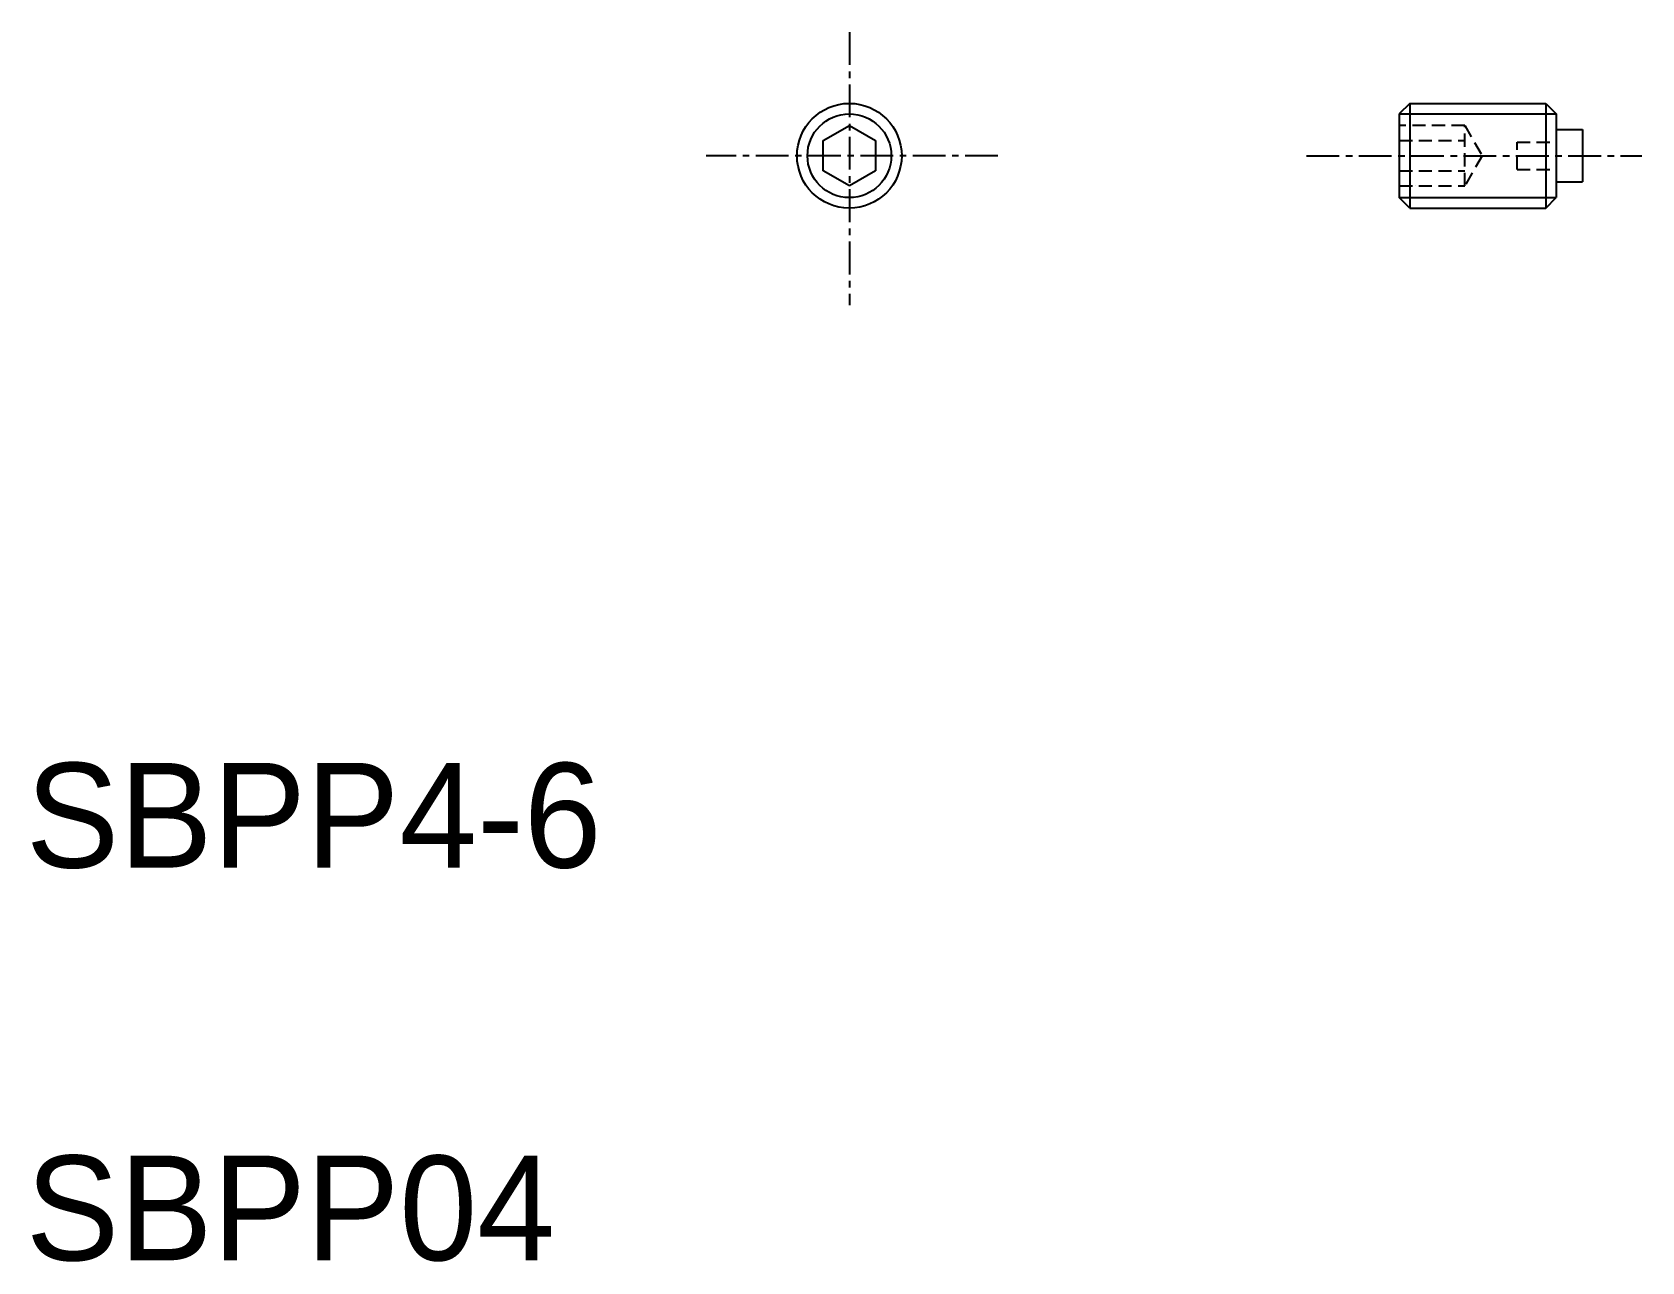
# Model space of a CAD drawing. Extents: x 10.2 to 71.7, y 9.9 to 56.9.
import ezdxf

# ---------------------------------------------------------------- set-up
doc = ezdxf.new("R2010")
doc.units = 0
doc.linetypes.add('CENTER', pattern=[2, 1.25, -0.25, 0.25, -0.25])
doc.linetypes.add('DASHED', pattern=[0.75, 0.5, -0.25])
doc.layers.get('0').update_dxf_attribs({"linetype": 'CONTINUOUS'})
doc.layers.add('CENTER', color=1, linetype='CENTER')

msp = doc.modelspace()

# ---------------------------------------------------------------- linework, layer by layer
at = {"color": 7, "linetype": 'CONTINUOUS'}
for p, q in [((62.878, 54.191), (62.478, 53.791)), ((62.878, 54.191), (68.078, 54.191)), ((62.878, 54.191), (62.878, 50.191)), ((68.078, 54.191), (68.078, 50.191)), ((68.078, 54.191), (68.478, 53.791)), ((62.478, 53.791), (62.478, 50.591)), ((68.478, 53.791), (68.478, 50.591)), ((40.466, 52.768), (41.466, 53.345)), ((41.466, 53.345), (42.466, 52.768)), ((68.478, 53.191), (69.478, 53.191)), ((69.478, 53.191), (69.478, 51.191)), ((40.466, 51.613), (40.466, 52.768)), ((42.466, 52.768), (42.466, 51.613)), ((41.466, 51.036), (40.466, 51.613)), ((42.466, 51.613), (41.466, 51.036)), ((68.478, 51.191), (69.478, 51.191)), ((62.878, 50.191), (62.478, 50.591)), ((68.078, 50.191), (68.478, 50.591)), ((62.878, 50.191), (68.078, 50.191))]:
    msp.add_line(p, q, dxfattribs=at)
at = {"color": 3, "linetype": 'CONTINUOUS'}
for p, q in [((62.478, 53.791), (68.478, 53.791)), ((62.478, 50.591), (68.478, 50.591))]:
    msp.add_line(p, q, dxfattribs=at)
at = {"color": 3, "linetype": 'DASHED'}
for p, q in [((64.978, 53.345), (62.478, 53.345)), ((64.978, 51.036), (64.978, 53.345)), ((64.978, 53.345), (65.645, 52.191)), ((62.478, 52.768), (64.978, 52.768)), ((66.978, 52.713), (68.478, 52.713)), ((66.978, 51.669), (66.978, 52.713)), ((65.645, 52.191), (64.978, 51.036)), ((66.978, 51.669), (68.478, 51.669)), ((62.478, 51.613), (64.978, 51.613)), ((62.478, 51.036), (64.978, 51.036)), ((63.103, 51.036), (63.103, 51.036)), ((63.728, 51.036), (63.728, 51.036))]:
    msp.add_line(p, q, dxfattribs=at)
at = {"color": 7, "linetype": 'CONTINUOUS'}
msp.add_circle((41.466, 52.191), 2, dxfattribs=at)
at = {"color": 3, "linetype": 'CONTINUOUS'}
msp.add_circle((41.466, 52.191), 1.6, dxfattribs=at)
at = {"layer": 'CENTER', "color": 1, "linetype": 'CENTER'}
for p, q in [((41.466, 56.91), (41.466, 46.489)), ((47.141, 52.191), (35.998, 52.191)), ((58.937, 52.191), (71.746, 52.191))]:
    msp.add_line(p, q, dxfattribs=at)

# ---------------------------------------------------------------- texts
at = {"color": 7, "linetype": 'CONTINUOUS'}
for s, p in [('SBPP4-6', (10, 25)), ('SBPP04', (10, 10))]:
    msp.add_text(s, height=4, dxfattribs=at).set_placement(p)

doc.saveas('drawing.dxf')
